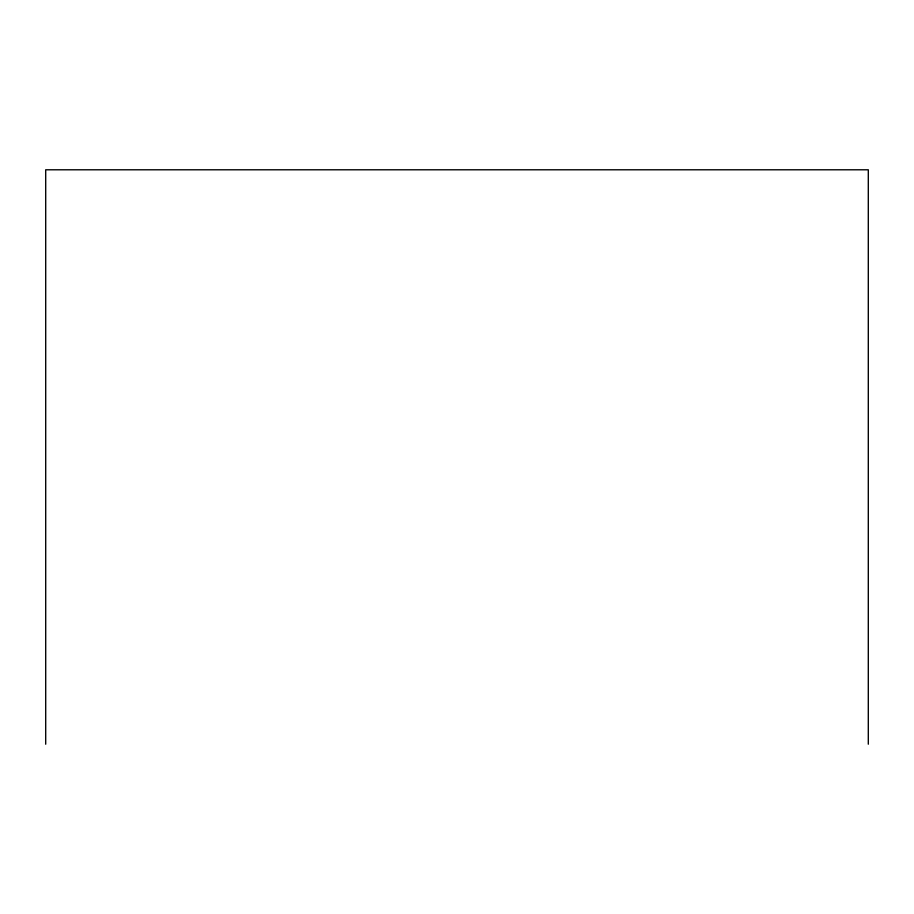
<?xml version="1.0" encoding="UTF-8"?>
<svg xmlns="http://www.w3.org/2000/svg" width="914" height="914" viewBox="0 0 914 914"><rect width="100%" height="100%" fill="white"/><g stroke="black" fill="none" stroke-linecap="round" stroke-linejoin="round"><path stroke-width="1.37" d="M868.3 744.213L868.3 169.787L45.7 169.787L45.7 744.213"/></g></svg>
